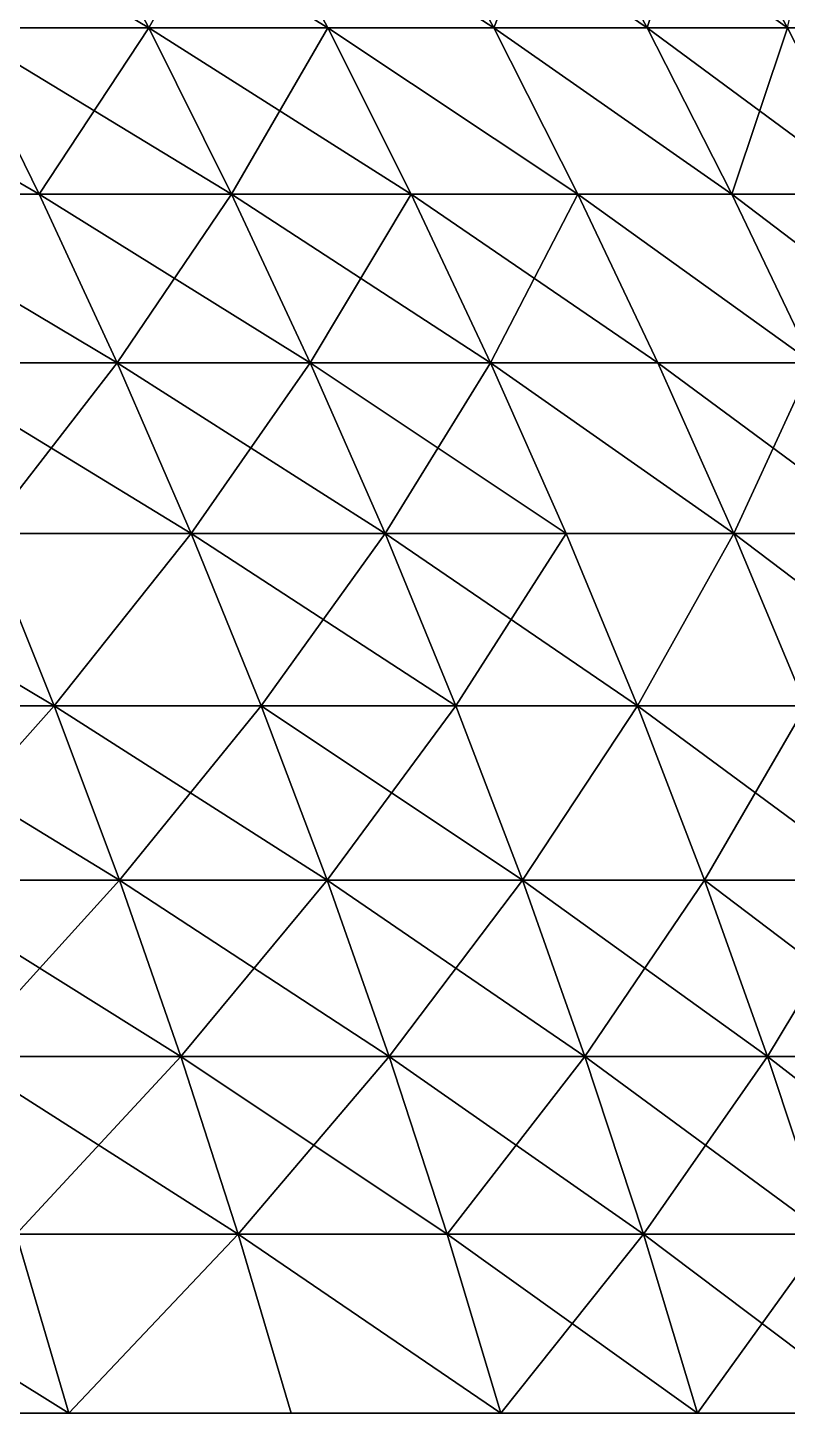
# Model space of a CAD drawing. Header units: millimetres. Extents: x -3250 to 6200, y -3250 to 3250.
# Drawn here: x 5950.9 to 6031.4, y 235.8 to 382.6 of the extents above; entities that cross this region are included whole.
import ezdxf

# ---------------------------------------------------------------- set-up
doc = ezdxf.new("R2010")
doc.units = ezdxf.units.MM
doc.header["$MEASUREMENT"] = 0
doc.layers.add('MESH_3D', color=2, linetype='CONTINUOUS')

msp = doc.modelspace()

# ---------------------------------------------------------------- linework, layer by layer
at = {"layer": 'MESH_3D'}
for points in [[(5934.33, 400, 1962.34), (5954.55, 400, 2015.81), (5963.71, 382.6, 2012.47)], [(5934.33, 400, 1962.34), (5963.71, 382.6, 2012.47), (5943.41, 382.6, 1958.77)], [(5954.55, 400, 24684.19), (5934.33, 400, 24737.66), (5943.41, 382.6, 24741.23)], [(5954.55, 400, 24684.19), (5943.41, 382.6, 24741.23), (5963.71, 382.6, 24687.53)], [(5954.55, 400, 2015.81), (5973.43, 400, 2069.77), (5963.71, 382.6, 2012.47)], [(5982.68, 382.6, 24633.34), (5954.55, 400, 24684.19), (5963.71, 382.6, 24687.53)], [(5973.43, 400, 24630.23), (5954.55, 400, 24684.19), (5982.68, 382.6, 24633.34)], [(5963.71, 382.6, 2012.47), (5973.43, 400, 2069.77), (5982.68, 382.6, 2066.66)], [(5973.43, 400, 2069.77), (6000.28, 382.6, 2121.3), (5982.68, 382.6, 2066.66)], [(5973.43, 400, 2069.77), (5990.96, 400, 2124.18), (6000.28, 382.6, 2121.3)], [(6000.28, 382.6, 24578.7), (5973.43, 400, 24630.23), (5982.68, 382.6, 24633.34)], [(5990.96, 400, 24575.82), (5973.43, 400, 24630.23), (6000.28, 382.6, 24578.7)], [(5990.96, 400, 2124.18), (6007.12, 400, 2179.01), (6016.52, 382.6, 2176.37)], [(5990.96, 400, 2124.18), (6016.52, 382.6, 2176.37), (6000.28, 382.6, 2121.3)], [(6007.12, 400, 24520.99), (5990.96, 400, 24575.82), (6000.28, 382.6, 24578.7)], [(6007.12, 400, 24520.99), (6000.28, 382.6, 24578.7), (6016.52, 382.6, 24523.63)], [(6007.12, 400, 2179.01), (6021.92, 400, 2234.23), (6031.38, 382.6, 2231.82)], [(6007.12, 400, 2179.01), (6031.38, 382.6, 2231.82), (6016.52, 382.6, 2176.37)], [(6021.92, 400, 24465.77), (6007.12, 400, 24520.99), (6016.52, 382.6, 24523.63)], [(6021.92, 400, 24465.77), (6016.52, 382.6, 24523.63), (6031.38, 382.6, 24468.18)], [(6021.92, 400, 2234.23), (6044.85, 382.6, 2287.63), (6031.38, 382.6, 2231.82)], [(6021.92, 400, 2234.23), (6035.33, 400, 2289.8), (6044.85, 382.6, 2287.63)], [(6035.33, 400, 24410.2), (6021.92, 400, 24465.77), (6031.38, 382.6, 24468.18)], [(5952.08, 364.97, 24744.63), (5921.77, 382.6, 24794.4), (5930.36, 364.97, 24798.02)], [(5943.41, 382.6, 24741.23), (5921.77, 382.6, 24794.4), (5952.08, 364.97, 24744.63)], [(5930.36, 364.97, 1901.98), (5943.41, 382.6, 1958.77), (5952.08, 364.97, 1955.37)], [(5943.41, 382.6, 1958.77), (5963.71, 382.6, 2012.47), (5972.47, 364.97, 2009.28)], [(5943.41, 382.6, 1958.77), (5972.47, 364.97, 2009.28), (5952.08, 364.97, 1955.37)], [(5963.71, 382.6, 24687.53), (5943.41, 382.6, 24741.23), (5952.08, 364.97, 24744.63)], [(5963.71, 382.6, 24687.53), (5952.08, 364.97, 24744.63), (5972.47, 364.97, 24690.72)], [(5963.71, 382.6, 2012.47), (5991.51, 364.97, 2063.69), (5972.47, 364.97, 2009.28)], [(5963.71, 382.6, 2012.47), (5982.68, 382.6, 2066.66), (5991.51, 364.97, 2063.69)], [(5982.68, 382.6, 24633.34), (5963.71, 382.6, 24687.53), (5972.47, 364.97, 24690.72)], [(5982.68, 382.6, 24633.34), (5972.47, 364.97, 24690.72), (5991.51, 364.97, 24636.31)], [(5982.68, 382.6, 2066.66), (6000.28, 382.6, 2121.3), (6009.19, 364.97, 2118.56)], [(5982.68, 382.6, 2066.66), (6009.19, 364.97, 2118.56), (5991.51, 364.97, 2063.69)], [(6009.19, 364.97, 24581.44), (5982.68, 382.6, 24633.34), (5991.51, 364.97, 24636.31)], [(6000.28, 382.6, 24578.7), (5982.68, 382.6, 24633.34), (6009.19, 364.97, 24581.44)], [(6000.28, 382.6, 2121.3), (6016.52, 382.6, 2176.37), (6025.49, 364.97, 2173.84)], [(6000.28, 382.6, 2121.3), (6025.49, 364.97, 2173.84), (6009.19, 364.97, 2118.56)], [(6025.49, 364.97, 24526.16), (6000.28, 382.6, 24578.7), (6009.19, 364.97, 24581.44)], [(6016.52, 382.6, 24523.63), (6000.28, 382.6, 24578.7), (6025.49, 364.97, 24526.16)], [(6016.52, 382.6, 2176.37), (6031.38, 382.6, 2231.82), (6040.41, 364.97, 2229.52)], [(6016.52, 382.6, 2176.37), (6040.41, 364.97, 2229.52), (6025.49, 364.97, 2173.84)], [(6031.38, 382.6, 24468.18), (6016.52, 382.6, 24523.63), (6025.49, 364.97, 24526.16)], [(6031.38, 382.6, 24468.18), (6025.49, 364.97, 24526.16), (6040.41, 364.97, 24470.48)], [(6031.38, 382.6, 2231.82), (6044.85, 382.6, 2287.63), (6040.41, 364.97, 2229.52)], [(5930.36, 364.97, 1901.98), (5960.35, 347.11, 1952.13), (5938.54, 347.11, 1898.53)], [(5930.36, 364.97, 1901.98), (5952.08, 364.97, 1955.37), (5960.35, 347.11, 1952.13)], [(5960.35, 347.11, 24747.87), (5930.36, 364.97, 24798.02), (5938.54, 347.11, 24801.47)], [(5952.08, 364.97, 24744.63), (5930.36, 364.97, 24798.02), (5960.35, 347.11, 24747.87)], [(5952.08, 364.97, 1955.37), (5980.82, 347.11, 2006.25), (5960.35, 347.11, 1952.13)], [(5952.08, 364.97, 1955.37), (5972.47, 364.97, 2009.28), (5980.82, 347.11, 2006.25)], [(5972.47, 364.97, 24690.72), (5952.08, 364.97, 24744.63), (5960.35, 347.11, 24747.87)], [(5972.47, 364.97, 24690.72), (5960.35, 347.11, 24747.87), (5980.82, 347.11, 24693.75)], [(5972.47, 364.97, 2009.28), (5999.93, 347.11, 2060.86), (5980.82, 347.11, 2006.25)], [(5972.47, 364.97, 2009.28), (5991.51, 364.97, 2063.69), (5999.93, 347.11, 2060.86)], [(5991.51, 364.97, 24636.31), (5972.47, 364.97, 24690.72), (5980.82, 347.11, 24693.75)], [(5991.51, 364.97, 24636.31), (5980.82, 347.11, 24693.75), (5999.93, 347.11, 24639.14)], [(5991.51, 364.97, 2063.69), (6017.67, 347.11, 2115.94), (5999.93, 347.11, 2060.86)], [(5991.51, 364.97, 2063.69), (6009.19, 364.97, 2118.56), (6017.67, 347.11, 2115.94)], [(6009.19, 364.97, 24581.44), (5991.51, 364.97, 24636.31), (5999.93, 347.11, 24639.14)], [(6009.19, 364.97, 24581.44), (5999.93, 347.11, 24639.14), (6017.67, 347.11, 24584.06)], [(6009.19, 364.97, 2118.56), (6025.49, 364.97, 2173.84), (6034.03, 347.11, 2171.44)], [(6009.19, 364.97, 2118.56), (6034.03, 347.11, 2171.44), (6017.67, 347.11, 2115.94)], [(6034.03, 347.11, 24528.56), (6009.19, 364.97, 24581.44), (6017.67, 347.11, 24584.06)], [(6025.49, 364.97, 24526.16), (6009.19, 364.97, 24581.44), (6034.03, 347.11, 24528.56)], [(6025.49, 364.97, 2173.84), (6049.01, 347.11, 2227.33), (6034.03, 347.11, 2171.44)], [(6025.49, 364.97, 2173.84), (6040.41, 364.97, 2229.52), (6049.01, 347.11, 2227.33)], [(6040.41, 364.97, 24470.48), (6025.49, 364.97, 24526.16), (6034.03, 347.11, 24528.56)], [(5938.54, 347.11, 1898.53), (5960.35, 347.11, 1952.13), (5968.2, 329.03, 1949.05)], [(5938.54, 347.11, 1898.53), (5968.2, 329.03, 1949.05), (5946.31, 329.03, 1895.26)], [(5960.35, 347.11, 24747.87), (5938.54, 347.11, 24801.47), (5946.31, 329.03, 24804.74)], [(5960.35, 347.11, 24747.87), (5946.31, 329.03, 24804.74), (5968.2, 329.03, 24750.95)], [(5960.35, 347.11, 1952.13), (5988.74, 329.03, 2003.37), (5968.2, 329.03, 1949.05)], [(5960.35, 347.11, 1952.13), (5980.82, 347.11, 2006.25), (5988.74, 329.03, 2003.37)], [(5980.82, 347.11, 24693.75), (5960.35, 347.11, 24747.87), (5968.2, 329.03, 24750.95)], [(5980.82, 347.11, 24693.75), (5968.2, 329.03, 24750.95), (5988.74, 329.03, 24696.63)], [(5980.82, 347.11, 2006.25), (5999.93, 347.11, 2060.86), (5988.74, 329.03, 2003.37)], [(6007.92, 329.03, 24641.82), (5980.82, 347.11, 24693.75), (5988.74, 329.03, 24696.63)], [(5999.93, 347.11, 24639.14), (5980.82, 347.11, 24693.75), (6007.92, 329.03, 24641.82)], [(5988.74, 329.03, 2003.37), (5999.93, 347.11, 2060.86), (6007.92, 329.03, 2058.18)], [(5999.93, 347.11, 2060.86), (6025.72, 329.03, 2113.45), (6007.92, 329.03, 2058.18)], [(5999.93, 347.11, 2060.86), (6017.67, 347.11, 2115.94), (6025.72, 329.03, 2113.45)], [(6025.72, 329.03, 24586.55), (5999.93, 347.11, 24639.14), (6007.92, 329.03, 24641.82)], [(6017.67, 347.11, 24584.06), (5999.93, 347.11, 24639.14), (6025.72, 329.03, 24586.55)], [(6017.67, 347.11, 2115.94), (6042.15, 329.03, 2169.16), (6025.72, 329.03, 2113.45)], [(6017.67, 347.11, 2115.94), (6034.03, 347.11, 2171.44), (6042.15, 329.03, 2169.16)], [(6034.03, 347.11, 24528.56), (6017.67, 347.11, 24584.06), (6025.72, 329.03, 24586.55)], [(6034.03, 347.11, 24528.56), (6025.72, 329.03, 24586.55), (6042.15, 329.03, 24530.84)], [(5923.08, 329.03, 1842.03), (5953.66, 310.75, 1892.16), (5930.35, 310.75, 1838.75)], [(5923.08, 329.03, 1842.03), (5946.31, 329.03, 1895.26), (5953.66, 310.75, 1892.16)], [(5946.31, 329.03, 24804.74), (5930.35, 310.75, 24861.25), (5953.66, 310.75, 24807.84)], [(5946.31, 329.03, 1895.26), (5968.2, 329.03, 1949.05), (5953.66, 310.75, 1892.16)], [(5968.2, 329.03, 24750.95), (5946.31, 329.03, 24804.74), (5953.66, 310.75, 24807.84)], [(5953.66, 310.75, 1892.16), (5968.2, 329.03, 1949.05), (5975.62, 310.75, 1946.13)], [(5968.2, 329.03, 24750.95), (5953.66, 310.75, 24807.84), (5975.62, 310.75, 24753.87)], [(5968.2, 329.03, 1949.05), (5988.74, 329.03, 2003.37), (5996.23, 310.75, 2000.64)], [(5968.2, 329.03, 1949.05), (5996.23, 310.75, 2000.64), (5975.62, 310.75, 1946.13)], [(5988.74, 329.03, 24696.63), (5968.2, 329.03, 24750.95), (5975.62, 310.75, 24753.87)], [(5988.74, 329.03, 24696.63), (5975.62, 310.75, 24753.87), (5996.23, 310.75, 24699.36)], [(5988.74, 329.03, 2003.37), (6015.48, 310.75, 2055.64), (5996.23, 310.75, 2000.64)], [(5988.74, 329.03, 2003.37), (6007.92, 329.03, 2058.18), (6015.48, 310.75, 2055.64)], [(6007.92, 329.03, 24641.82), (5988.74, 329.03, 24696.63), (5996.23, 310.75, 24699.36)], [(6007.92, 329.03, 24641.82), (5996.23, 310.75, 24699.36), (6015.48, 310.75, 24644.36)], [(6007.92, 329.03, 2058.18), (6025.72, 329.03, 2113.45), (6015.48, 310.75, 2055.64)], [(6025.72, 329.03, 24586.55), (6007.92, 329.03, 24641.82), (6015.48, 310.75, 24644.36)], [(6015.48, 310.75, 2055.64), (6025.72, 329.03, 2113.45), (6033.35, 310.75, 2111.1)], [(6025.72, 329.03, 24586.55), (6015.48, 310.75, 24644.36), (6033.35, 310.75, 24588.9)], [(6025.72, 329.03, 2113.45), (6042.15, 329.03, 2169.16), (6049.83, 310.75, 2167)], [(6025.72, 329.03, 2113.45), (6049.83, 310.75, 2167), (6033.35, 310.75, 2111.1)], [(6042.15, 329.03, 24530.84), (6025.72, 329.03, 24586.55), (6033.35, 310.75, 24588.9)], [(5930.35, 310.75, 1838.75), (5960.58, 292.27, 1889.24), (5937.21, 292.27, 1835.66)], [(5930.35, 310.75, 1838.75), (5953.66, 310.75, 1892.16), (5960.58, 292.27, 1889.24)], [(5953.66, 310.75, 24807.84), (5930.35, 310.75, 24861.25), (5937.21, 292.27, 24864.34)], [(5953.66, 310.75, 24807.84), (5937.21, 292.27, 24864.34), (5960.58, 292.27, 24810.76)], [(5953.66, 310.75, 1892.16), (5975.62, 310.75, 1946.13), (5982.62, 292.27, 1943.39)], [(5953.66, 310.75, 1892.16), (5982.62, 292.27, 1943.39), (5960.58, 292.27, 1889.24)], [(5975.62, 310.75, 24753.87), (5953.66, 310.75, 24807.84), (5960.58, 292.27, 24810.76)], [(5975.62, 310.75, 24753.87), (5960.58, 292.27, 24810.76), (5982.62, 292.27, 24756.61)], [(5975.62, 310.75, 1946.13), (5996.23, 310.75, 2000.64), (6003.3, 292.27, 1998.07)], [(5975.62, 310.75, 1946.13), (6003.3, 292.27, 1998.07), (5982.62, 292.27, 1943.39)], [(5996.23, 310.75, 24699.36), (5975.62, 310.75, 24753.87), (5982.62, 292.27, 24756.61)], [(5996.23, 310.75, 24699.36), (5982.62, 292.27, 24756.61), (6003.3, 292.27, 24701.93)], [(5996.23, 310.75, 2000.64), (6015.48, 310.75, 2055.64), (6003.3, 292.27, 1998.07)], [(6015.48, 310.75, 24644.36), (5996.23, 310.75, 24699.36), (6003.3, 292.27, 24701.93)], [(6003.3, 292.27, 1998.07), (6015.48, 310.75, 2055.64), (6022.6, 292.27, 2053.24)], [(6015.48, 310.75, 24644.36), (6003.3, 292.27, 24701.93), (6022.6, 292.27, 24646.76)], [(6015.48, 310.75, 2055.64), (6040.53, 292.27, 2108.89), (6022.6, 292.27, 2053.24)], [(6015.48, 310.75, 2055.64), (6033.35, 310.75, 2111.1), (6040.53, 292.27, 2108.89)], [(6033.35, 310.75, 24588.9), (6015.48, 310.75, 24644.36), (6022.6, 292.27, 24646.76)], [(6033.35, 310.75, 24588.9), (6022.6, 292.27, 24646.76), (6040.53, 292.27, 24591.11)], [(5937.21, 292.27, 1835.66), (5967.09, 273.62, 1886.5), (5943.64, 273.62, 1832.75)], [(5937.21, 292.27, 1835.66), (5960.58, 292.27, 1889.24), (5967.09, 273.62, 1886.5)], [(5960.58, 292.27, 24810.76), (5937.21, 292.27, 24864.34), (5943.64, 273.62, 24867.25)], [(5960.58, 292.27, 24810.76), (5943.64, 273.62, 24867.25), (5967.09, 273.62, 24813.5)], [(5960.58, 292.27, 1889.24), (5982.62, 292.27, 1943.39), (5967.09, 273.62, 1886.5)], [(5989.19, 273.62, 24759.19), (5960.58, 292.27, 24810.76), (5967.09, 273.62, 24813.5)], [(5982.62, 292.27, 24756.61), (5960.58, 292.27, 24810.76), (5989.19, 273.62, 24759.19)], [(5967.09, 273.62, 1886.5), (5982.62, 292.27, 1943.39), (5989.19, 273.62, 1940.81)], [(5982.62, 292.27, 1943.39), (6003.3, 292.27, 1998.07), (6009.93, 273.62, 1995.65)], [(5982.62, 292.27, 1943.39), (6009.93, 273.62, 1995.65), (5989.19, 273.62, 1940.81)], [(6003.3, 292.27, 24701.93), (5982.62, 292.27, 24756.61), (5989.19, 273.62, 24759.19)], [(6003.3, 292.27, 24701.93), (5989.19, 273.62, 24759.19), (6009.93, 273.62, 24704.35)], [(6003.3, 292.27, 1998.07), (6022.6, 292.27, 2053.24), (6029.29, 273.62, 2051)], [(6003.3, 292.27, 1998.07), (6029.29, 273.62, 2051), (6009.93, 273.62, 1995.65)], [(6022.6, 292.27, 24646.76), (6003.3, 292.27, 24701.93), (6009.93, 273.62, 24704.35)], [(6022.6, 292.27, 24646.76), (6009.93, 273.62, 24704.35), (6029.29, 273.62, 24649)], [(6022.6, 292.27, 2053.24), (6040.53, 292.27, 2108.89), (6047.27, 273.62, 2106.81)], [(6022.6, 292.27, 2053.24), (6047.27, 273.62, 2106.81), (6029.29, 273.62, 2051)], [(6040.53, 292.27, 24591.11), (6022.6, 292.27, 24646.76), (6029.29, 273.62, 24649)], [(6040.53, 292.27, 24591.11), (6029.29, 273.62, 24649), (6047.27, 273.62, 24593.19)], [(5943.64, 273.62, 1832.75), (5967.09, 273.62, 1886.5), (5973.16, 254.79, 1883.94)], [(5943.64, 273.62, 1832.75), (5973.16, 254.79, 1883.94), (5949.64, 254.79, 1830.04)], [(5967.09, 273.62, 24813.5), (5943.64, 273.62, 24867.25), (5949.64, 254.79, 24869.96)], [(5967.09, 273.62, 24813.5), (5949.64, 254.79, 24869.96), (5973.16, 254.79, 24816.06)], [(5967.09, 273.62, 1886.5), (5989.19, 273.62, 1940.81), (5973.16, 254.79, 1883.94)], [(5995.32, 254.79, 24761.6), (5967.09, 273.62, 24813.5), (5973.16, 254.79, 24816.06)], [(5989.19, 273.62, 24759.19), (5967.09, 273.62, 24813.5), (5995.32, 254.79, 24761.6)], [(5973.16, 254.79, 1883.94), (5989.19, 273.62, 1940.81), (5995.32, 254.79, 1938.4)], [(5989.19, 273.62, 1940.81), (6009.93, 273.62, 1995.65), (6016.12, 254.79, 1993.4)], [(5989.19, 273.62, 1940.81), (6016.12, 254.79, 1993.4), (5995.32, 254.79, 1938.4)], [(6009.93, 273.62, 24704.35), (5989.19, 273.62, 24759.19), (5995.32, 254.79, 24761.6)], [(6009.93, 273.62, 24704.35), (5995.32, 254.79, 24761.6), (6016.12, 254.79, 24706.6)], [(6009.93, 273.62, 1995.65), (6029.29, 273.62, 2051), (6035.54, 254.79, 2048.9)], [(6009.93, 273.62, 1995.65), (6035.54, 254.79, 2048.9), (6016.12, 254.79, 1993.4)], [(6029.29, 273.62, 24649), (6009.93, 273.62, 24704.35), (6016.12, 254.79, 24706.6)], [(6029.29, 273.62, 24649), (6016.12, 254.79, 24706.6), (6035.54, 254.79, 24651.1)], [(6029.29, 273.62, 2051), (6053.57, 254.79, 2104.87), (6035.54, 254.79, 2048.9)], [(6029.29, 273.62, 2051), (6047.27, 273.62, 2106.81), (6053.57, 254.79, 2104.87)], [(6047.27, 273.62, 24593.19), (6029.29, 273.62, 24649), (6035.54, 254.79, 24651.1)], [(5924.79, 254.79, 1776.75), (5949.64, 254.79, 1830.04), (5955.22, 235.8, 1827.53)], [(5924.79, 254.79, 1776.75), (5955.22, 235.8, 1827.53), (5930.3, 235.8, 1774.1)], [(5949.64, 254.79, 24869.96), (5930.3, 235.8, 24925.9), (5955.22, 235.8, 24872.47)], [(5949.64, 254.79, 1830.04), (5973.16, 254.79, 1883.94), (5955.22, 235.8, 1827.53)], [(5973.16, 254.79, 24816.06), (5949.64, 254.79, 24869.96), (5955.22, 235.8, 24872.47)], [(5955.22, 235.8, 1827.53), (5973.16, 254.79, 1883.94), (5978.79, 235.8, 1881.56)], [(5973.16, 254.79, 24816.06), (5955.22, 235.8, 24872.47), (5978.79, 235.8, 24818.44)], [(5973.16, 254.79, 1883.94), (5995.32, 254.79, 1938.4), (6001.01, 235.8, 1936.17)], [(5973.16, 254.79, 1883.94), (6001.01, 235.8, 1936.17), (5978.79, 235.8, 1881.56)], [(6001.01, 235.8, 24763.83), (5973.16, 254.79, 24816.06), (5978.79, 235.8, 24818.44)], [(5995.32, 254.79, 24761.6), (5973.16, 254.79, 24816.06), (6001.01, 235.8, 24763.83)], [(5995.32, 254.79, 1938.4), (6021.86, 235.8, 1991.31), (6001.01, 235.8, 1936.17)], [(5995.32, 254.79, 1938.4), (6016.12, 254.79, 1993.4), (6021.86, 235.8, 1991.31)], [(6016.12, 254.79, 24706.6), (5995.32, 254.79, 24761.6), (6001.01, 235.8, 24763.83)], [(6016.12, 254.79, 24706.6), (6001.01, 235.8, 24763.83), (6021.86, 235.8, 24708.69)], [(6016.12, 254.79, 1993.4), (6035.54, 254.79, 2048.9), (6041.33, 235.8, 2046.95)], [(6016.12, 254.79, 1993.4), (6041.33, 235.8, 2046.95), (6021.86, 235.8, 1991.31)], [(6035.54, 254.79, 24651.1), (6016.12, 254.79, 24706.6), (6021.86, 235.8, 24708.69)], [(6035.54, 254.79, 24651.1), (6021.86, 235.8, 24708.69), (6041.33, 235.8, 24653.05)]]:
    msp.add_3dface(points, dxfattribs=at)

doc.saveas('drawing.dxf')
